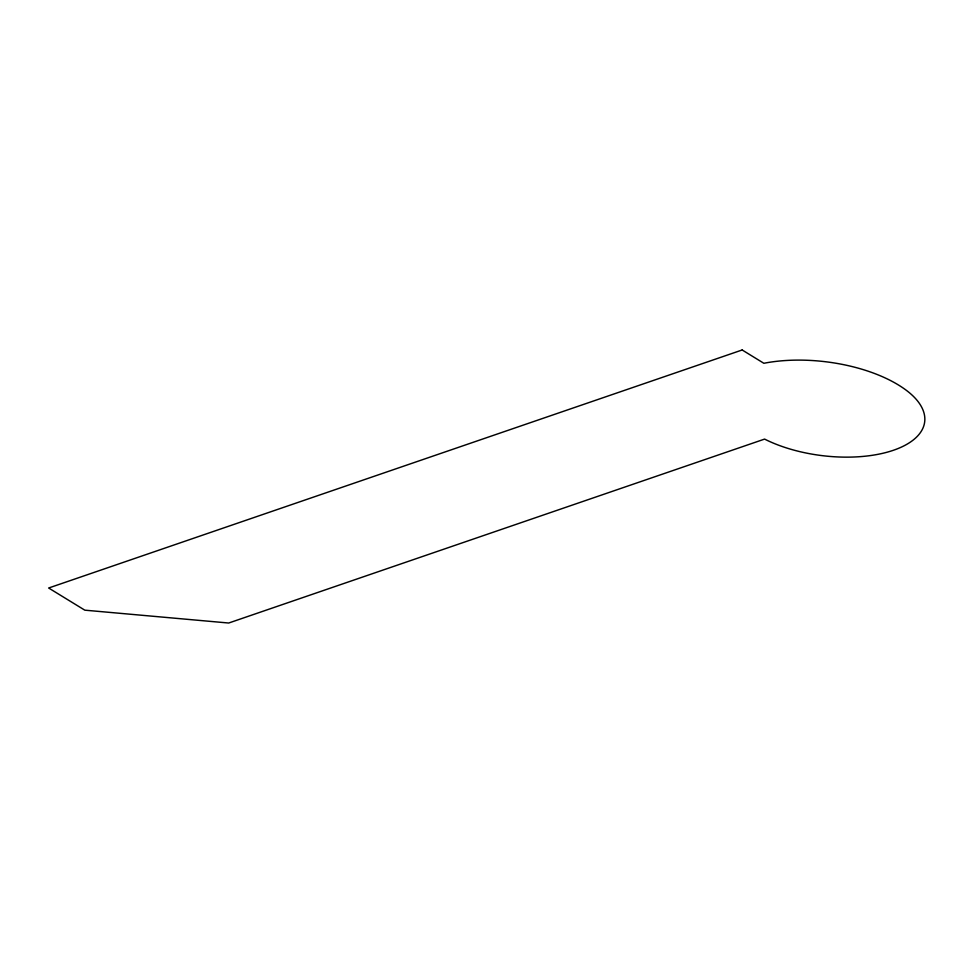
<?xml version="1.0" encoding="UTF-8"?>
<svg xmlns="http://www.w3.org/2000/svg" width="973" height="973" viewBox="0 0 973 973"><rect width="100%" height="100%" fill="white"/><g stroke="black" fill="none" stroke-linecap="round" stroke-linejoin="round"><path stroke-width="1.46" d="M742.168 349.976L48.65 588.008L84.809 610.168L228.691 623.024L764.596 439.091A97.458 45.901 6.9 0 0 893.457 450.256A97.458 45.901 6.9 0 0 906.447 390.404A107.906 50.827 6.9 0 0 763.854 363.282L742.168 349.976"/></g></svg>
